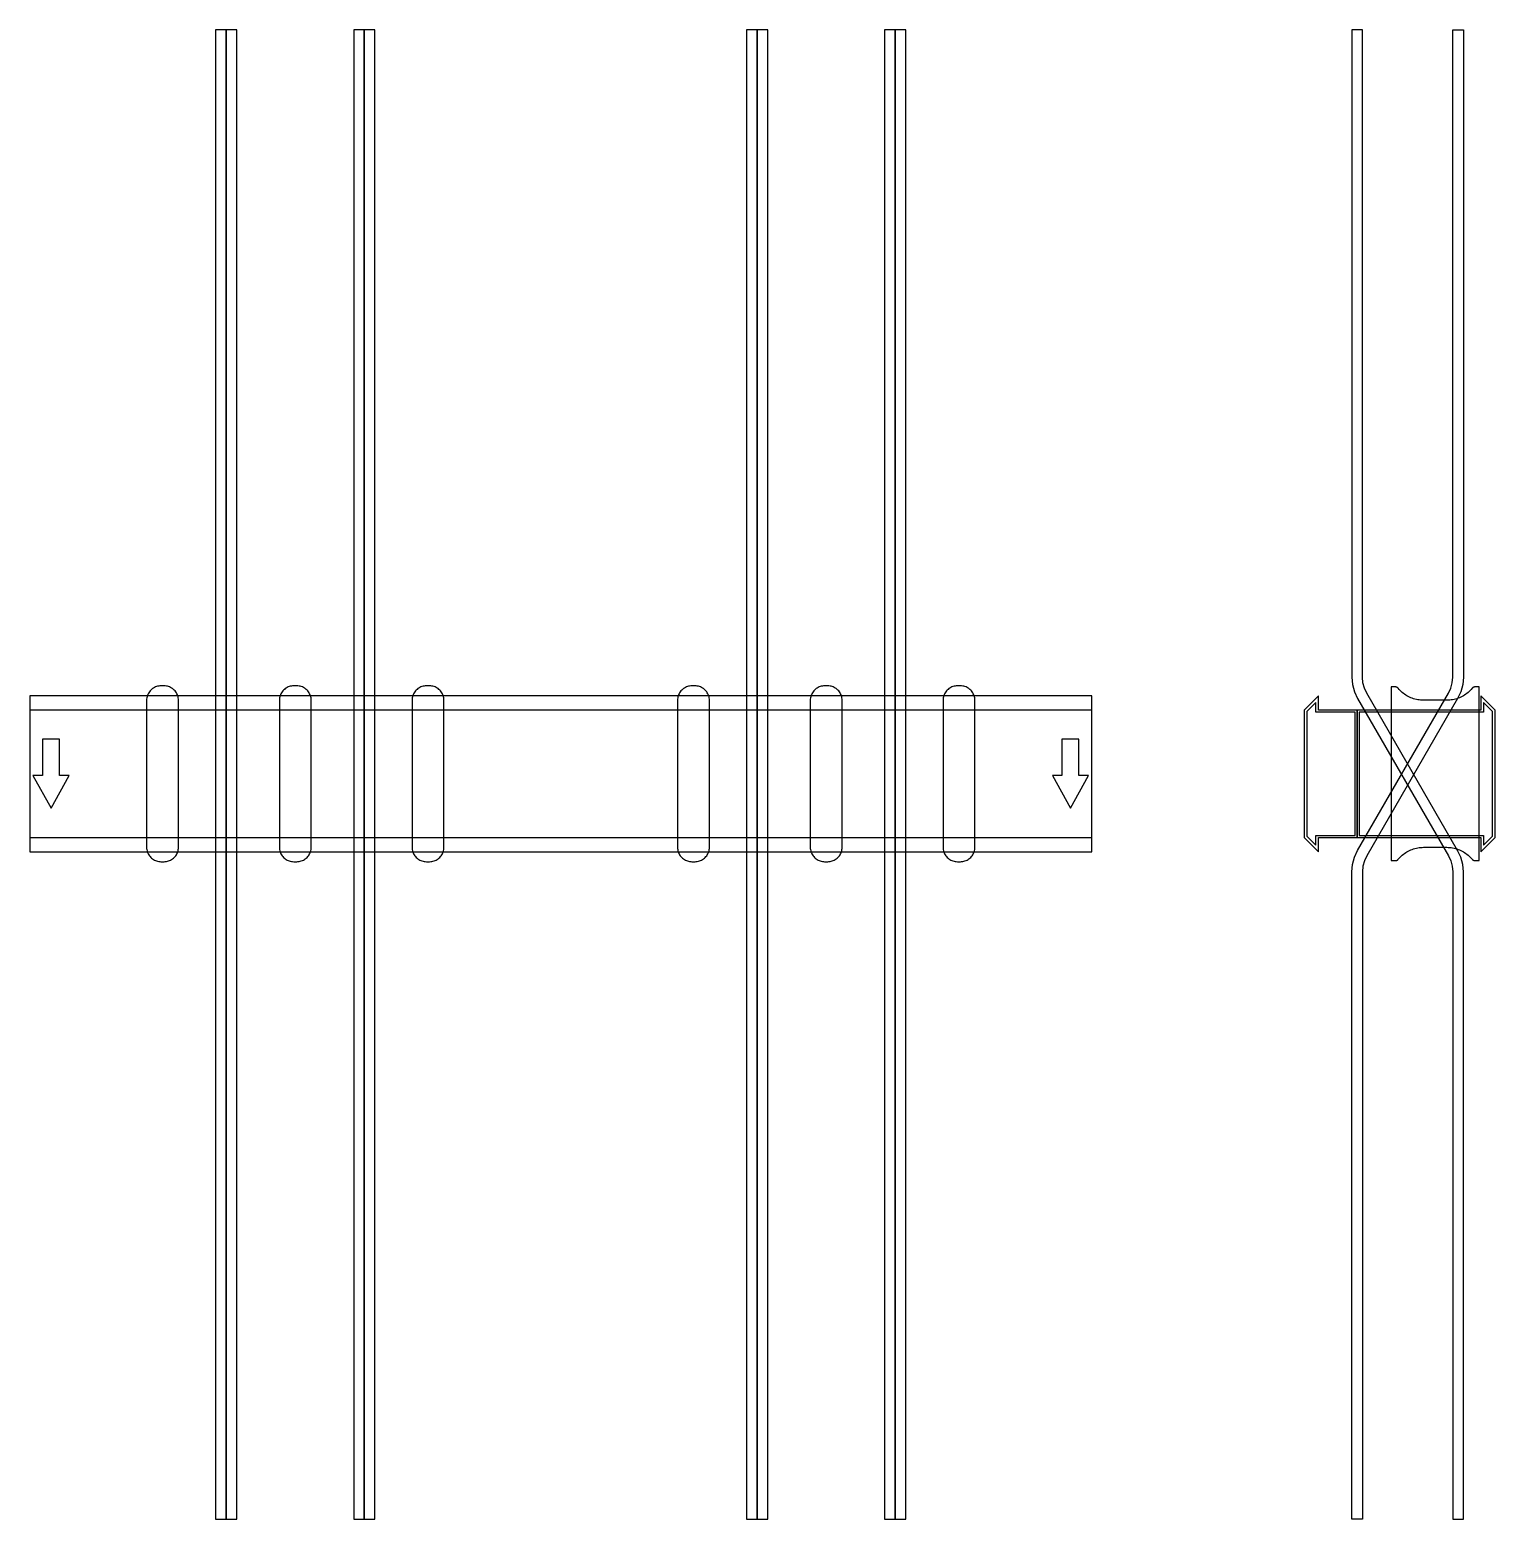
# Model space of a CAD drawing. Extents: x 0 to 1380, y -702 to 701.
import ezdxf

# ---------------------------------------------------------------- set-up
doc = ezdxf.new("R2010")
doc.units = 0
doc.layers.add('Halfen', color=7, linetype='CONTINUOUS')

msp = doc.modelspace()

# ---------------------------------------------------------------- linework, layer by layer
at = {"layer": 'Halfen', "color": 7}
for points in [[(185, -702.262), (185, 700.922), (175, 700.922), (175, -702.262)], [(195, -702.262), (195, 700.922), (185, 700.922), (185, -702.262)], [(315, -702.262), (315, 700.922), (305, 700.922), (305, -702.262)], [(325, -702.262), (325, 700.922), (315, 700.922), (315, -702.262)], [(685, -702.262), (685, 700.922), (675, 700.922), (675, -702.262)], [(695, -702.262), (695, 700.922), (685, 700.922), (685, -702.262)], [(815, -702.262), (815, 700.922), (805, 700.922), (805, -702.262)], [(825, -702.262), (825, 700.922), (815, 700.922), (815, -702.262)], [(1350, -702.262), (1350, -92.321), (1349.392, -85.375), (1347.588, -78.64), (1344.641, -72.321), (1259.019, 75.981), (1256.809, 80.72), (1255.456, 85.771), (1255, 90.981), (1255, 161.922), (1255, 700.922), (1245, 700.922), (1245, 161.922), (1245, 90.981), (1245.608, 84.035), (1247.412, 77.3), (1250.359, 70.981), (1335.981, -77.321), (1338.191, -82.06), (1339.544, -87.111), (1340, -92.321), (1340, -702.262)], [(1245, -702.262), (1245, -92.321), (1245.608, -85.375), (1247.412, -78.64), (1250.359, -72.321), (1335.981, 75.981), (1338.191, 80.72), (1339.544, 85.771), (1340, 90.981), (1340, 161.922), (1340, 700.922), (1350, 700.922), (1350, 161.922), (1350, 90.981), (1349.392, 84.035), (1347.588, 77.3), (1344.641, 70.981), (1259.019, -77.321), (1256.809, -82.06), (1255.456, -87.111), (1255, -92.321), (1255, -702.262)], [(0, -73.5), (1000, -73.5), (1000, 73.5), (0, 73.5)], [(140, -69.3), (140, -56.8), (140, 69.3), (139.958, 70.359), (139.834, 71.412), (139.627, 72.452), (139.339, 73.472), (138.972, 74.466), (138.529, 75.429), (138.011, 76.354), (137.422, 77.235), (136.765, 78.068), (136.046, 78.846), (135.268, 79.565), (134.435, 80.222), (133.554, 80.811), (132.629, 81.329), (131.666, 81.772), (130.672, 82.139), (129.652, 82.427), (128.612, 82.634), (127.559, 82.758), (126.5, 82.8), (123.5, 82.8), (122.441, 82.758), (121.388, 82.634), (120.348, 82.427), (119.328, 82.139), (118.334, 81.772), (117.371, 81.329), (116.446, 80.811), (115.565, 80.222), (114.732, 79.565), (113.954, 78.846), (113.235, 78.068), (112.578, 77.235), (111.989, 76.354), (111.471, 75.429), (111.028, 74.466), (110.661, 73.472), (110.373, 72.452), (110.166, 71.412), (110.042, 70.359), (110, 69.3), (110, -56.8), (110, -69.3), (110.042, -70.359), (110.166, -71.412), (110.373, -72.452), (110.661, -73.472), (111.028, -74.466), (111.471, -75.429), (111.989, -76.354), (112.578, -77.235), (113.235, -78.068), (113.954, -78.846), (114.732, -79.565), (115.565, -80.222), (116.446, -80.811), (117.371, -81.329), (118.334, -81.772), (119.328, -82.139), (120.348, -82.427), (121.388, -82.634), (122.441, -82.758), (123.5, -82.8), (126.5, -82.8), (127.559, -82.758), (128.612, -82.634), (129.652, -82.427), (130.672, -82.139), (131.666, -81.772), (132.629, -81.329), (133.554, -80.811), (134.435, -80.222), (135.268, -79.565), (136.046, -78.846), (136.765, -78.068), (137.422, -77.235), (138.011, -76.354), (138.529, -75.429), (138.972, -74.466), (139.339, -73.472), (139.627, -72.452), (139.834, -71.412), (139.958, -70.359), (140, -69.3)], [(265, -69.3), (265, -56.8), (265, 69.3), (264.958, 70.359), (264.834, 71.412), (264.627, 72.452), (264.339, 73.472), (263.972, 74.466), (263.529, 75.429), (263.011, 76.354), (262.422, 77.235), (261.765, 78.068), (261.046, 78.846), (260.268, 79.565), (259.435, 80.222), (258.554, 80.811), (257.629, 81.329), (256.666, 81.772), (255.672, 82.139), (254.652, 82.427), (253.612, 82.634), (252.559, 82.758), (251.5, 82.8), (248.5, 82.8), (247.441, 82.758), (246.388, 82.634), (245.348, 82.427), (244.328, 82.139), (243.334, 81.772), (242.371, 81.329), (241.446, 80.811), (240.565, 80.222), (239.732, 79.565), (238.954, 78.846), (238.235, 78.068), (237.578, 77.235), (236.989, 76.354), (236.471, 75.429), (236.028, 74.466), (235.661, 73.472), (235.373, 72.452), (235.166, 71.412), (235.042, 70.359), (235, 69.3), (235, -56.8), (235, -69.3), (235.042, -70.359), (235.166, -71.412), (235.373, -72.452), (235.661, -73.472), (236.028, -74.466), (236.471, -75.429), (236.989, -76.354), (237.578, -77.235), (238.235, -78.068), (238.954, -78.846), (239.732, -79.565), (240.565, -80.222), (241.446, -80.811), (242.371, -81.329), (243.334, -81.772), (244.328, -82.139), (245.348, -82.427), (246.388, -82.634), (247.441, -82.758), (248.5, -82.8), (251.5, -82.8), (252.559, -82.758), (253.612, -82.634), (254.652, -82.427), (255.672, -82.139), (256.666, -81.772), (257.629, -81.329), (258.554, -80.811), (259.435, -80.222), (260.268, -79.565), (261.046, -78.846), (261.765, -78.068), (262.422, -77.235), (263.011, -76.354), (263.529, -75.429), (263.972, -74.466), (264.339, -73.472), (264.627, -72.452), (264.834, -71.412), (264.958, -70.359), (265, -69.3)], [(390, -69.3), (390, -56.8), (390, 69.3), (389.958, 70.359), (389.834, 71.412), (389.627, 72.452), (389.339, 73.472), (388.972, 74.466), (388.529, 75.429), (388.011, 76.354), (387.422, 77.235), (386.765, 78.068), (386.046, 78.846), (385.268, 79.565), (384.435, 80.222), (383.554, 80.811), (382.629, 81.329), (381.666, 81.772), (380.672, 82.139), (379.652, 82.427), (378.612, 82.634), (377.559, 82.758), (376.5, 82.8), (373.5, 82.8), (372.441, 82.758), (371.388, 82.634), (370.348, 82.427), (369.328, 82.139), (368.334, 81.772), (367.371, 81.329), (366.446, 80.811), (365.565, 80.222), (364.732, 79.565), (363.954, 78.846), (363.235, 78.068), (362.578, 77.235), (361.989, 76.354), (361.471, 75.429), (361.028, 74.466), (360.661, 73.472), (360.373, 72.452), (360.166, 71.412), (360.042, 70.359), (360, 69.3), (360, -56.8), (360, -69.3), (360.042, -70.359), (360.166, -71.412), (360.373, -72.452), (360.661, -73.472), (361.028, -74.466), (361.471, -75.429), (361.989, -76.354), (362.578, -77.235), (363.235, -78.068), (363.954, -78.846), (364.732, -79.565), (365.565, -80.222), (366.446, -80.811), (367.371, -81.329), (368.334, -81.772), (369.328, -82.139), (370.348, -82.427), (371.388, -82.634), (372.441, -82.758), (373.5, -82.8), (376.5, -82.8), (377.559, -82.758), (378.612, -82.634), (379.652, -82.427), (380.672, -82.139), (381.666, -81.772), (382.629, -81.329), (383.554, -80.811), (384.435, -80.222), (385.268, -79.565), (386.046, -78.846), (386.765, -78.068), (387.422, -77.235), (388.011, -76.354), (388.529, -75.429), (388.972, -74.466), (389.339, -73.472), (389.627, -72.452), (389.834, -71.412), (389.958, -70.359), (390, -69.3)], [(640, -69.3), (640, -56.8), (640, 69.3), (639.958, 70.359), (639.834, 71.412), (639.627, 72.452), (639.339, 73.472), (638.972, 74.466), (638.529, 75.429), (638.011, 76.354), (637.422, 77.235), (636.765, 78.068), (636.046, 78.846), (635.268, 79.565), (634.435, 80.222), (633.554, 80.811), (632.629, 81.329), (631.666, 81.772), (630.672, 82.139), (629.652, 82.427), (628.612, 82.634), (627.559, 82.758), (626.5, 82.8), (623.5, 82.8), (622.441, 82.758), (621.388, 82.634), (620.348, 82.427), (619.328, 82.139), (618.334, 81.772), (617.371, 81.329), (616.446, 80.811), (615.565, 80.222), (614.732, 79.565), (613.954, 78.846), (613.235, 78.068), (612.578, 77.235), (611.989, 76.354), (611.471, 75.429), (611.028, 74.466), (610.661, 73.472), (610.373, 72.452), (610.166, 71.412), (610.042, 70.359), (610, 69.3), (610, -56.8), (610, -69.3), (610.042, -70.359), (610.166, -71.412), (610.373, -72.452), (610.661, -73.472), (611.028, -74.466), (611.471, -75.429), (611.989, -76.354), (612.578, -77.235), (613.235, -78.068), (613.954, -78.846), (614.732, -79.565), (615.565, -80.222), (616.446, -80.811), (617.371, -81.329), (618.334, -81.772), (619.328, -82.139), (620.348, -82.427), (621.388, -82.634), (622.441, -82.758), (623.5, -82.8), (626.5, -82.8), (627.559, -82.758), (628.612, -82.634), (629.652, -82.427), (630.672, -82.139), (631.666, -81.772), (632.629, -81.329), (633.554, -80.811), (634.435, -80.222), (635.268, -79.565), (636.046, -78.846), (636.765, -78.068), (637.422, -77.235), (638.011, -76.354), (638.529, -75.429), (638.972, -74.466), (639.339, -73.472), (639.627, -72.452), (639.834, -71.412), (639.958, -70.359), (640, -69.3)], [(765, -69.3), (765, -56.8), (765, 69.3), (764.958, 70.359), (764.834, 71.412), (764.627, 72.452), (764.339, 73.472), (763.972, 74.466), (763.529, 75.429), (763.011, 76.354), (762.422, 77.235), (761.765, 78.068), (761.046, 78.846), (760.268, 79.565), (759.435, 80.222), (758.554, 80.811), (757.629, 81.329), (756.666, 81.772), (755.672, 82.139), (754.652, 82.427), (753.612, 82.634), (752.559, 82.758), (751.5, 82.8), (748.5, 82.8), (747.441, 82.758), (746.388, 82.634), (745.348, 82.427), (744.328, 82.139), (743.334, 81.772), (742.371, 81.329), (741.446, 80.811), (740.565, 80.222), (739.732, 79.565), (738.954, 78.846), (738.235, 78.068), (737.578, 77.235), (736.989, 76.354), (736.471, 75.429), (736.028, 74.466), (735.661, 73.472), (735.373, 72.452), (735.166, 71.412), (735.042, 70.359), (735, 69.3), (735, -56.8), (735, -69.3), (735.042, -70.359), (735.166, -71.412), (735.373, -72.452), (735.661, -73.472), (736.028, -74.466), (736.471, -75.429), (736.989, -76.354), (737.578, -77.235), (738.235, -78.068), (738.954, -78.846), (739.732, -79.565), (740.565, -80.222), (741.446, -80.811), (742.371, -81.329), (743.334, -81.772), (744.328, -82.139), (745.348, -82.427), (746.388, -82.634), (747.441, -82.758), (748.5, -82.8), (751.5, -82.8), (752.559, -82.758), (753.612, -82.634), (754.652, -82.427), (755.672, -82.139), (756.666, -81.772), (757.629, -81.329), (758.554, -80.811), (759.435, -80.222), (760.268, -79.565), (761.046, -78.846), (761.765, -78.068), (762.422, -77.235), (763.011, -76.354), (763.529, -75.429), (763.972, -74.466), (764.339, -73.472), (764.627, -72.452), (764.834, -71.412), (764.958, -70.359), (765, -69.3)], [(890, -69.3), (890, -56.8), (890, 69.3), (889.958, 70.359), (889.834, 71.412), (889.627, 72.452), (889.339, 73.472), (888.972, 74.466), (888.529, 75.429), (888.011, 76.354), (887.422, 77.235), (886.765, 78.068), (886.046, 78.846), (885.268, 79.565), (884.435, 80.222), (883.554, 80.811), (882.629, 81.329), (881.666, 81.772), (880.672, 82.139), (879.652, 82.427), (878.612, 82.634), (877.559, 82.758), (876.5, 82.8), (873.5, 82.8), (872.441, 82.758), (871.388, 82.634), (870.348, 82.427), (869.328, 82.139), (868.334, 81.772), (867.371, 81.329), (866.446, 80.811), (865.565, 80.222), (864.732, 79.565), (863.954, 78.846), (863.235, 78.068), (862.578, 77.235), (861.989, 76.354), (861.471, 75.429), (861.028, 74.466), (860.661, 73.472), (860.373, 72.452), (860.166, 71.412), (860.042, 70.359), (860, 69.3), (860, -56.8), (860, -69.3), (860.042, -70.359), (860.166, -71.412), (860.373, -72.452), (860.661, -73.472), (861.028, -74.466), (861.471, -75.429), (861.989, -76.354), (862.578, -77.235), (863.235, -78.068), (863.954, -78.846), (864.732, -79.565), (865.565, -80.222), (866.446, -80.811), (867.371, -81.329), (868.334, -81.772), (869.328, -82.139), (870.348, -82.427), (871.388, -82.634), (872.441, -82.758), (873.5, -82.8), (876.5, -82.8), (877.559, -82.758), (878.612, -82.634), (879.652, -82.427), (880.672, -82.139), (881.666, -81.772), (882.629, -81.329), (883.554, -80.811), (884.435, -80.222), (885.268, -79.565), (886.046, -78.846), (886.765, -78.068), (887.422, -77.235), (888.011, -76.354), (888.529, -75.429), (888.972, -74.466), (889.339, -73.472), (889.627, -72.452), (889.834, -71.412), (889.958, -70.359), (890, -69.3)], [(1250, -60), (1250, 60), (1213.5, 60), (1213.5, 73.5), (1200, 60), (1200, -60), (1213.5, -73.5), (1213.5, -60)], [(1380, -60), (1380, 60), (1366.5, 73.5), (1366.5, 60), (1250, 60), (1250, -60), (1366.5, -60), (1366.5, -73.5)], [(1365, -81.8), (1365, 81.8), (1361, 81.8), (1360.846, 81.797), (1360.691, 81.786), (1360.538, 81.769), (1360.385, 81.746), (1360.234, 81.715), (1360.084, 81.678), (1359.936, 81.634), (1359.789, 81.584), (1359.646, 81.527), (1359.505, 81.464), (1359.366, 81.395), (1359.231, 81.32), (1359.1, 81.239), (1358.972, 81.153), (1358.848, 81.06), (1358.728, 80.963), (1358.613, 80.86), (1358.502, 80.752), (1358.397, 80.639), (1358.296, 80.522), (1357.41, 79.491), (1356.479, 78.5), (1355.505, 77.551), (1354.491, 76.646), (1353.437, 75.787), (1352.347, 74.975), (1351.222, 74.211), (1350.064, 73.499), (1348.876, 72.838), (1347.66, 72.23), (1346.418, 71.676), (1345.153, 71.178), (1343.867, 70.736), (1342.563, 70.351), (1341.243, 70.024), (1339.911, 69.756), (1338.567, 69.547), (1337.216, 69.397), (1335.859, 69.307), (1334.5, 69.277), (1312.5, 69.277), (1311.141, 69.307), (1309.784, 69.397), (1308.433, 69.547), (1307.089, 69.756), (1305.757, 70.024), (1304.437, 70.351), (1303.133, 70.736), (1301.847, 71.178), (1300.582, 71.676), (1299.34, 72.23), (1298.124, 72.838), (1296.936, 73.499), (1295.778, 74.211), (1294.653, 74.975), (1293.563, 75.787), (1292.509, 76.646), (1291.495, 77.551), (1290.521, 78.5), (1289.59, 79.491), (1288.704, 80.522), (1288.603, 80.639), (1288.498, 80.752), (1288.387, 80.86), (1288.272, 80.963), (1288.152, 81.06), (1288.028, 81.153), (1287.9, 81.239), (1287.769, 81.32), (1287.634, 81.395), (1287.495, 81.464), (1287.354, 81.527), (1287.211, 81.584), (1287.064, 81.634), (1286.916, 81.678), (1286.766, 81.715), (1286.615, 81.746), (1286.462, 81.769), (1286.309, 81.786), (1286.154, 81.797), (1286, 81.8), (1282, 81.8), (1282, -81.8), (1286, -81.8), (1286.154, -81.797), (1286.309, -81.786), (1286.462, -81.769), (1286.615, -81.746), (1286.766, -81.715), (1286.916, -81.678), (1287.064, -81.634), (1287.211, -81.584), (1287.354, -81.527), (1287.495, -81.464), (1287.634, -81.395), (1287.769, -81.32), (1287.9, -81.239), (1288.028, -81.153), (1288.152, -81.06), (1288.272, -80.963), (1288.387, -80.86), (1288.498, -80.752), (1288.603, -80.639), (1288.704, -80.522), (1289.59, -79.491), (1290.521, -78.5), (1291.495, -77.551), (1292.509, -76.646), (1293.563, -75.787), (1294.653, -74.975), (1295.778, -74.211), (1296.936, -73.499), (1298.124, -72.838), (1299.34, -72.23), (1300.582, -71.676), (1301.847, -71.178), (1303.133, -70.736), (1304.437, -70.351), (1305.757, -70.024), (1307.089, -69.756), (1308.433, -69.547), (1309.784, -69.397), (1311.141, -69.307), (1312.5, -69.277), (1334.5, -69.277), (1335.859, -69.307), (1337.216, -69.397), (1338.567, -69.547), (1339.911, -69.756), (1341.243, -70.024), (1342.563, -70.351), (1343.867, -70.736), (1345.153, -71.178), (1346.418, -71.676), (1347.66, -72.23), (1348.876, -72.838), (1350.064, -73.499), (1351.222, -74.211), (1352.347, -74.975), (1353.437, -75.787), (1354.491, -76.646), (1355.505, -77.551), (1356.479, -78.5), (1357.41, -79.491), (1358.296, -80.522), (1358.397, -80.639), (1358.502, -80.752), (1358.613, -80.86), (1358.728, -80.963), (1358.848, -81.06), (1358.972, -81.153), (1359.1, -81.239), (1359.231, -81.32), (1359.366, -81.395), (1359.505, -81.464), (1359.646, -81.527), (1359.789, -81.584), (1359.936, -81.634), (1360.084, -81.678), (1360.234, -81.715), (1360.385, -81.746), (1360.538, -81.769), (1360.691, -81.786), (1360.846, -81.797), (1361, -81.8)], [(0, -60), (1000, -60), (1000, 60), (0, 60)], [(1248, -58), (1248, 58), (1211, 58), (1211, 67.25), (1202.5, 58.75), (1202.5, -58.75), (1211, -67.25), (1211, -58)], [(1377.5, -58.75), (1377.5, 58.75), (1369, 67.25), (1369, 58), (1252, 58), (1252, -58), (1369, -58), (1369, -67.25)], [(20, -32.5), (37, -1.5), (28, -1.5), (28, 32.5), (12, 32.5), (12, -1.5), (3, -1.5)], [(980, -32.5), (997, -1.5), (988, -1.5), (988, 32.5), (972, 32.5), (972, -1.5), (963, -1.5)]]:
    msp.add_lwpolyline(points, close=True, dxfattribs=at)

doc.saveas('drawing.dxf')
